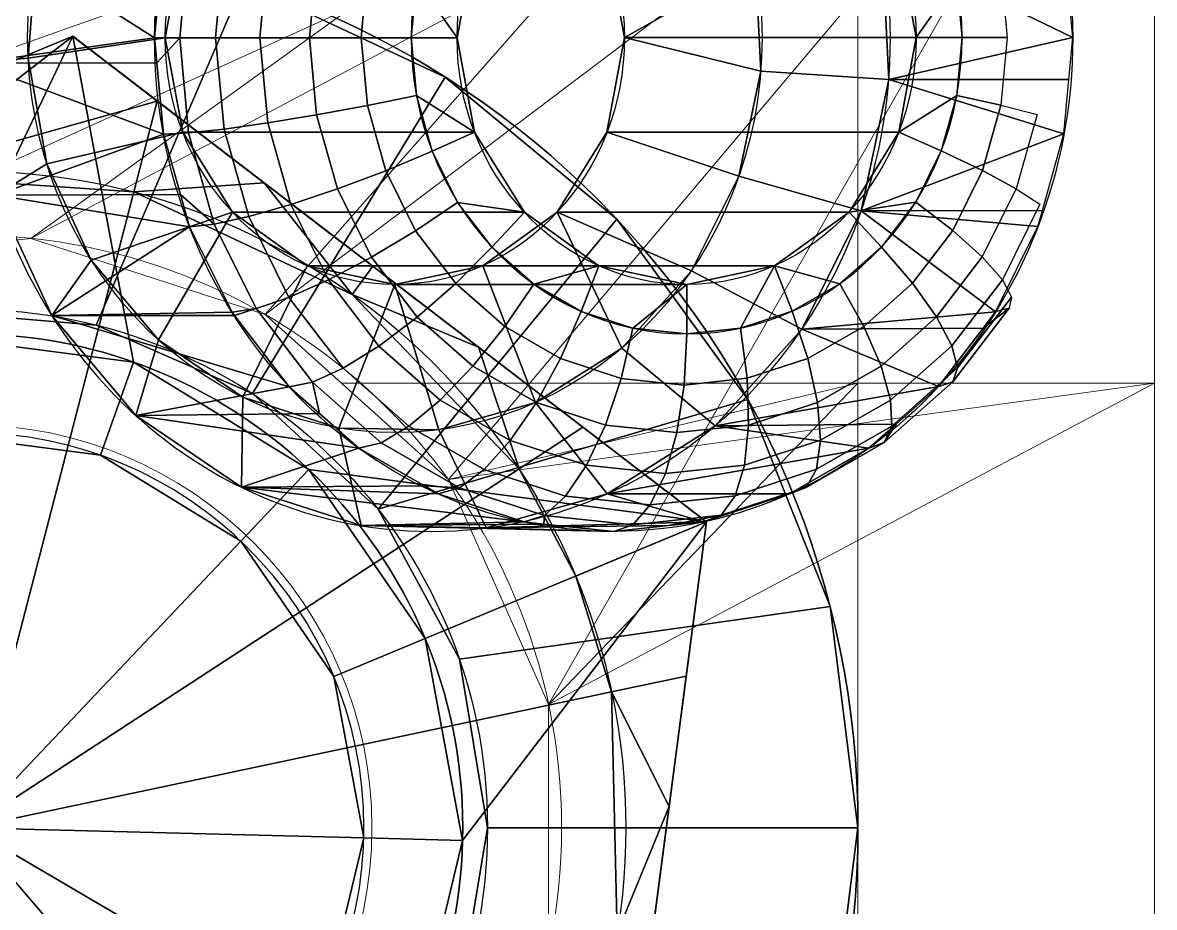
# Model space of a CAD drawing. Header units: millimetres. Extents: x -288 to 127, y 0 to 138.
# Drawn here: x 102.55 to 114, y 81.19 to 90.15 of the extents above; entities that cross this region are included whole.
import ezdxf
from ezdxf.lldxf.tags import DXFTag

# ---------------------------------------------------------------- set-up
doc = ezdxf.new("R2010")
doc.units = ezdxf.units.MM
doc.layers.add('1', color=7, linetype='Continuous', true_color=0xffffff)
tags = doc.linetypes.add('DASHED', pattern=[25.72, 12.86, -12.86]).pattern_tags.tags
tags[6:7] = [DXFTag(74, 4), DXFTag(75, 0), DXFTag(340, '0'), DXFTag(46, 0.0), DXFTag(50, 0.0), DXFTag(44, 0.0), DXFTag(45, 0.0)]
tags[4:5] = [DXFTag(74, 4), DXFTag(75, 0), DXFTag(340, '0'), DXFTag(46, 0.0), DXFTag(50, 0.0), DXFTag(44, 0.0), DXFTag(45, 0.0)]

# ---------------------------------------------------------------- blocks, each defined once
blk = doc.blocks.new('UG_SURFACE_001')
at = {"layer": '1', "color": 30, "linetype": 'Continuous', "lineweight": 18}
for points in [[(114, 93.999997, 12), (63.000001, 93.999997, 12), (79.313584, 84.983565, 12), (80.499999, 84.598079, 12)], [(80.499999, 84.598079, 12), (81.427053, 83.763354, 12), (114, 93.999997, 12)], [(81.427053, 83.763354, 12), (81.934445, 82.623735, 12), (114, 93.999997, 12)], [(100.145899, 87.706342, 12), (114, 93.999997, 12), (81.934445, 82.623735, 12)], [(102.627173, 87.967135), (100.145899, 87.706342), (89.000002, 93.999997), (111.000001, 93.999997)], [(114, 93.999997, 12), (100.145899, 87.706342, 12), (102.627173, 87.967135, 12)], [(102.627173, 87.967135, 12), (104.999997, 87.196149, 12), (114, 93.999997, 12)], [(111.000001, 93.999997), (104.999997, 87.196149), (102.627173, 87.967135)], [(114, 93.999997, 12), (104.999997, 87.196149, 12), (106.854104, 85.526712, 12)], [(111.000001, 93.999997), (111.000001, 86.499996), (105.773158, 86.499996), (104.999997, 87.196149)], [(106.854104, 85.526712, 12), (107.868887, 83.247468, 12), (114, 93.999997, 12)], [(114, 52.999999, 12), (114, 93.999997, 12), (107.868887, 83.247468, 12), (107.868887, 80.752529, 12)], [(111.000001, 93.999997), (114, 93.999997), (114, 86.499996), (111.000001, 86.499996)], [(114, 93.999997, 12), (114, 77.500001), (114, 86.499996)], [(114, 46.999998), (114, 77.500001), (114, 93.999997, 12), (114, 52.999999, 12)], [(114, 86.499996), (114, 93.999997), (114, 93.999997, 12)], [(102.627173, 87.967135), (102.627173, 87.967135, 12), (100.145899, 87.706342, 12), (100.145899, 87.706342)], [(104.999997, 87.196149), (104.999997, 87.196149, 12), (102.627173, 87.967135, 12), (102.627173, 87.967135)], [(104.999997, 87.196149, 12), (104.999997, 87.196149), (105.773158, 86.499996)], [(105.773158, 86.499996), (106.854104, 85.526712), (106.854104, 85.526712, 12), (104.999997, 87.196149, 12)], [(106.854104, 85.526712), (105.773158, 86.499996), (111.000001, 86.499996)], [(111.000001, 86.499996), (107.868887, 83.247468), (106.854104, 85.526712)], [(111.000001, 86.499996), (111.000001, 77.500001), (107.868887, 80.752529), (107.868887, 83.247468)], [(111.000001, 86.499996), (114, 86.499996), (114, 77.500001), (111.000001, 77.500001)], [(107.868887, 83.247468), (107.868887, 83.247468, 12), (106.854104, 85.526712, 12), (106.854104, 85.526712)], [(107.868887, 80.752529), (107.868887, 80.752529, 12), (107.868887, 83.247468, 12), (107.868887, 83.247468)]]:
    blk.add_3dface(points, dxfattribs=at)
blk = doc.blocks.new('stoika_kon_BODY')
at = {"layer": '1', "color": 30, "linetype": 'Continuous', "lineweight": 18}
for p, q in [((114, 94, 12), (114, 53, 12)), ((114, 0), (114, 94))]:
    blk.add_line(p, q, dxfattribs=at)
at = {"layer": '1', "color": 30, "linetype": 'Continuous', "lineweight": 18, "extrusion": (0, 0, -1)}
for centre in [(-102, 82), (-102, 82, -12)]:
    blk.add_circle(centre, 6, dxfattribs=at)
at = {"layer": '1', "color": 30, "linetype": 'Continuous', "lineweight": 18}
blk.add_blockref('UG_SURFACE_001', (0, 0), dxfattribs=at)
blk = doc.blocks.new('UG_SURFACE_003')
at = {"layer": '1', "color": 30, "linetype": 'Continuous', "lineweight": 18}
for points in [[(114, 93.999997, 12), (89.000002, 93.999997, 12), (100.145899, 87.706342, 12), (102.627173, 87.967135, 12)], [(102.627173, 87.967135), (100.145899, 87.706342), (89.000002, 93.999997), (111.000001, 93.999997)], [(114, 93.999997, 12), (102.627173, 87.967135, 12), (104.999997, 87.196149, 12)], [(104.999997, 87.196149), (102.627173, 87.967135), (111.000001, 93.999997)], [(104.999997, 87.196149, 12), (105.773158, 86.499996, 12), (114, 86.499996, 12), (114, 93.999997, 12)], [(111.000001, 93.999997), (111.000001, 86.499996), (105.773158, 86.499996), (104.999997, 87.196149)], [(111.000001, 93.999997), (114, 93.999997), (114, 86.499996), (111.000001, 86.499996)], [(114, 86.499996), (114, 93.999997), (114, 93.999997, 12), (114, 86.499996, 12)], [(102.627173, 87.967135), (102.627173, 87.967135, 12), (100.145899, 87.706342, 12), (100.145899, 87.706342)], [(104.999997, 87.196149), (104.999997, 87.196149, 12), (102.627173, 87.967135, 12), (102.627173, 87.967135)], [(105.773158, 86.499996, 12), (104.999997, 87.196149, 12), (104.999997, 87.196149), (105.773158, 86.499996)], [(114, 86.499996, 12), (105.773158, 86.499996, 12), (106.854104, 85.526712, 12)], [(106.854104, 85.526712), (105.773158, 86.499996), (111.000001, 86.499996)], [(105.773158, 86.499996), (106.854104, 85.526712), (106.854104, 85.526712, 12), (105.773158, 86.499996, 12)], [(106.854104, 85.526712, 12), (107.868887, 83.247468, 12), (114, 86.499996, 12)], [(111.000001, 86.499996), (107.868887, 83.247468), (106.854104, 85.526712)], [(114, 77.500001, 12), (114, 86.499996, 12), (107.868887, 83.247468, 12), (107.868887, 80.752529, 12)], [(107.868887, 80.752529), (107.868887, 83.247468), (111.000001, 86.499996), (111.000001, 77.500001)], [(111.000001, 86.499996), (114, 86.499996), (114, 77.500001), (111.000001, 77.500001)], [(114, 86.499996, 12), (114, 77.500001, 12), (114, 77.500001), (114, 86.499996)], [(107.868887, 83.247468), (107.868887, 83.247468, 12), (106.854104, 85.526712, 12), (106.854104, 85.526712)], [(107.868887, 80.752529), (107.868887, 80.752529, 12), (107.868887, 83.247468, 12), (107.868887, 83.247468)]]:
    blk.add_3dface(points, dxfattribs=at)
blk = doc.blocks.new('plohadka_pod_stoiku_kon_BODY')
at = {"layer": '1', "color": 30, "linetype": 'Continuous', "lineweight": 18}
for p, q in [((114, 0), (114, 94)), ((114, 94, 12), (114, 0, 12))]:
    blk.add_line(p, q, dxfattribs=at)
at = {"layer": '1', "color": 30, "linetype": 'Continuous', "lineweight": 18, "extrusion": (0, 0, -1)}
for centre in [(-102, 82, -12), (-102, 82)]:
    blk.add_circle(centre, 6, dxfattribs=at)
at = {"layer": '1', "color": 30, "linetype": 'Continuous', "lineweight": 18}
blk.add_blockref('UG_SURFACE_003', (0, 0), dxfattribs=at)
blk = doc.blocks.new('UG_SURFACE_004')
at = {"layer": '1', "color": 190, "linetype": 'Continuous', "lineweight": 25}
for points in [[(0.565115, 8.98224, 1.5), (-1.686432, 8.840585, 1.5), (-0.433542, 5.232069, 1.5)], [(-0.433542, 5.232069), (-1.686432, 8.840585), (0.565115, 8.98224)], [(-0.433542, 5.232069, 1.5), (1.288799, 5.089351, 1.5), (2.781153, 8.559508, 1.5), (0.565115, 8.98224, 1.5)], [(0.565115, 8.98224), (2.781153, 8.559508), (1.288799, 5.089351), (-0.433542, 5.232069)], [(4.822441, 7.598951, 1.5), (2.781153, 8.559508, 1.5), (1.288799, 5.089351, 1.5), (2.871478, 4.395124, 1.5)], [(2.871478, 4.395124), (1.288799, 5.089351), (2.781153, 8.559508), (4.822441, 7.598951)], [(4.822441, 7.598951, 1.5), (4.822441, 7.598951), (2.781153, 8.559508), (2.781153, 8.559508, 1.5)], [(2.871478, 4.395124, 1.5), (4.142988, 3.224617, 1.5), (6.560718, 6.160924, 1.5), (4.822441, 7.598951, 1.5)], [(4.822441, 7.598951), (6.560718, 6.160924), (4.142988, 3.224617), (2.871478, 4.395124)], [(6.560718, 6.160924, 1.5), (6.560718, 6.160924), (4.822441, 7.598951), (4.822441, 7.598951, 1.5)], [(7.88676, 4.335783, 1.5), (6.560718, 6.160924, 1.5), (4.142988, 3.224617, 1.5)], [(4.142988, 3.224617), (6.560718, 6.160924), (7.88676, 4.335783)], [(7.88676, 4.335783, 1.5), (7.88676, 4.335783), (6.560718, 6.160924), (6.560718, 6.160924, 1.5)], [(-0.433542, 5.232069, 1.5), (-0.433542, 5.232069), (1.288799, 5.089351), (1.288799, 5.089351, 1.5)], [(1.288799, 5.089351, 1.5), (1.288799, 5.089351), (2.871478, 4.395124), (2.871478, 4.395124, 1.5)], [(2.871478, 4.395124, 1.5), (2.871478, 4.395124), (4.142988, 3.224617), (4.142988, 3.224617, 1.5)], [(4.142988, 3.224617, 1.5), (4.96554, 1.704672, 1.5), (8.717248, 2.238209, 1.5), (7.88676, 4.335783, 1.5)], [(7.88676, 4.335783), (8.717248, 2.238209), (4.96554, 1.704672), (4.142988, 3.224617)], [(8.717248, 2.238209, 1.5), (8.717248, 2.238209), (7.88676, 4.335783), (7.88676, 4.335783, 1.5)], [(4.142988, 3.224617, 1.5), (4.142988, 3.224617), (4.96554, 1.704672), (4.96554, 1.704672, 1.5)], [(4.96554, 1.704672, 1.5), (5.25, 0, 1.5), (9, 0, 1.5), (8.717248, 2.238209, 1.5)], [(8.717248, 2.238209), (9, 0), (5.25, 0), (4.96554, 1.704672)], [(9, 0, 1.5), (9, 0), (8.717248, 2.238209), (8.717248, 2.238209, 1.5)], [(4.96554, 1.704672, 1.5), (4.96554, 1.704672), (5.25, 0), (5.25, 0, 1.5)], [(8.717248, -2.238209, 1.5), (9, 0, 1.5), (5.25, 0, 1.5), (4.96554, -1.704672, 1.5)], [(4.96554, -1.704672), (5.25, 0), (9, 0), (8.717248, -2.238209)], [(5.25, 0, 1.5), (5.25, 0), (4.96554, -1.704672), (4.96554, -1.704672, 1.5)], [(8.717248, -2.238209, 1.5), (8.717248, -2.238209), (9, 0), (9, 0, 1.5)]]:
    blk.add_3dface(points, dxfattribs=at)
blk = doc.blocks.new('1143_1_5-10-18_BODY')
at = {"layer": '1', "color": 190, "linetype": 'Continuous', "lineweight": 25}
for centre, radius in [((0, 0), 9), ((0, 0), 5.25), ((0, 0, 1.5), 5.25)]:
    blk.add_circle(centre, radius, dxfattribs=at)
at = {"layer": '1', "color": 190, "linetype": 'Continuous', "lineweight": 25, "extrusion": (0, 0, -1)}
blk.add_circle((0, 0, -1.5), 9, dxfattribs=at)
at = {"layer": '1', "color": 190, "linetype": 'Continuous', "lineweight": 25}
blk.add_blockref('UG_SURFACE_004', (0, 0), dxfattribs=at)
blk = doc.blocks.new('UG_SURFACE_006')
at = {"layer": '1', "color": 251, "linetype": 'Continuous', "lineweight": 25}
for points in [[(-4.567727, 2.033683), (-3.345653, 3.715724), (-4.041452, 7), (-8.082904, 0)], [(-5.954344, 3.686774, -5.79601), (-6.62992, 2.516642, -5.745102), (-8.082904, 0), (-4.041452, 7)], [(-4.041452, 7), (-5.262495, 4.885091, -5.69378), (-5.954344, 3.686774, -5.79601)], [(-4.041452, 7), (-4.580755, 6.0659, -5.450816), (-5.262495, 4.885091, -5.69378)], [(-4.041452, 7), (-4.041452, 7, -5.172713), (-4.580755, 6.0659, -5.450816)], [(-1.819859, 6.39614, -6), (-4.580755, 6.0659, -5.450816), (-4.041452, 7, -5.172713)], [(-4.041452, 7), (-3.345653, 3.715724), (-1.545085, 4.755283)], [(-1.545085, 4.755283), (0.522642, 4.97261), (4.041452, 7), (-4.041452, 7)], [(0.648646, 7, -5.780614), (-0.677313, 7, -5.779053), (-4.041452, 7), (4.041452, 7)], [(-0.677313, 7, -5.779053), (-1.991672, 7, -5.637524), (-4.041452, 7, -5.172713), (-4.041452, 7)], [(-4.041452, 7, -5.172713), (-1.991672, 7, -5.637524), (-1.819859, 6.39614, -6)], [(-4.00752, 5.306814, -6), (-1.819859, 6.39614, -6), (0.613585, 6.621632, -6), (0, 0, -6)], [(-1.819859, 6.39614, -6), (-4.00752, 5.306814, -6), (-4.580755, 6.0659, -5.450816)], [(-5.262495, 4.885091, -5.69378), (-4.580755, 6.0659, -5.450816), (-4.00752, 5.306814, -6)], [(0, 0, -6), (-6.536771, 1.221934, -6), (-5.653944, 3.500774, -6), (-4.00752, 5.306814, -6)], [(-5.262495, 4.885091, -5.69378), (-4.00752, 5.306814, -6), (-5.653944, 3.500774, -6)], [(-5.653944, 3.500774, -6), (-5.954344, 3.686774, -5.79601), (-5.262495, 4.885091, -5.69378)], [(-1.545085, 4.755283, 34.000002), (-3.345653, 3.715724, 34.000002), (-2.676522, 2.972579, 35), (-1.236068, 3.804226, 35)], [(-3.345653, 3.715724), (-3.345653, 3.715724, 34.000002), (-1.545085, 4.755283, 34.000002), (-1.545085, 4.755283)], [(-1.236068, 3.804226, 35), (-2.676522, 2.972579, 35), (-3.654182, 1.626947, 35), (0, 0, 35)], [(-6.62992, 2.516642, -5.745102), (-5.954344, 3.686774, -5.79601), (-5.653944, 3.500774, -6)], [(-3.345653, 3.715724, 34.000002), (-4.567727, 2.033683, 34.000002), (-3.654182, 1.626947, 35), (-2.676522, 2.972579, 35)], [(-4.567727, 2.033683), (-4.567727, 2.033683, 34.000002), (-3.345653, 3.715724, 34.000002), (-3.345653, 3.715724)], [(-5.653944, 3.500774, -6), (-6.536771, 1.221934, -6), (-6.62992, 2.516642, -5.745102)], [(-6.62992, 2.516642, -5.745102), (-7.29553, 1.363771, -5.554342), (-8.082904, 0)], [(-6.536771, 1.221934, -6), (-7.29553, 1.363771, -5.554342), (-6.62992, 2.516642, -5.745102)], [(-8.082904, 0), (-5, 0), (-4.567727, 2.033683)], [(-4.567727, 2.033683, 34.000002), (-5, 0, 34.000002), (-4, 0, 35), (-3.654182, 1.626947, 35)], [(-5, 0), (-5, 0, 34.000002), (-4.567727, 2.033683, 34.000002), (-4.567727, 2.033683)], [(-3.654182, 1.626947, 35), (-4, 0, 35), (-3.654182, -1.626947, 35), (0, 0, 35)], [(-7.29553, 1.363771, -5.554342), (-8.082904, 0, -5.172713), (-8.082904, 0)], [(-8.082904, 0, -5.172713), (-7.29553, 1.363771, -5.554342), (-6.536771, 1.221934, -6), (-6.65, 0, -6)], [(-6.536771, -1.221934, -6), (-6.65, 0, -6), (-6.536771, 1.221934, -6), (0, 0, -6)], [(-8.082904, 0), (-4.567727, -2.033683), (-5, 0)], [(-3.345653, -3.715724), (-4.567727, -2.033683), (-8.082904, 0), (-4.041452, -7)], [(-4.041452, -7), (-8.082904, 0), (-6.629959, -2.516574, -5.745095), (-5.954344, -3.686774, -5.79601)], [(-8.082904, 0), (-7.29553, -1.363771, -5.554342), (-6.629959, -2.516574, -5.745095)], [(-8.082904, 0), (-8.082904, 0, -5.172713), (-7.29553, -1.363771, -5.554342)], [(-6.65, 0, -6), (-6.536771, -1.221934, -6), (-7.29553, -1.363771, -5.554342), (-8.082904, 0, -5.172713)], [(-4.00752, -5.306814, -6), (-5.653944, -3.500774, -6), (-6.536771, -1.221934, -6), (0, 0, -6)], [(-5, 0, 34.000002), (-4.567727, -2.033683, 34.000002), (-3.654182, -1.626947, 35), (-4, 0, 35)], [(-4.567727, -2.033683), (-4.567727, -2.033683, 34.000002), (-5, 0, 34.000002), (-5, 0)], [(0.613585, -6.621632, -6), (-1.819859, -6.39614, -6), (-4.00752, -5.306814, -6), (0, 0, -6)], [(-3.654182, -1.626947, 35), (-2.676522, -2.972579, 35), (-1.236068, -3.804226, 35), (0, 0, 35)], [(-1.236068, -3.804226, 35), (0.418114, -3.978088, 35), (2, -3.464102, 35), (0, 0, 35)], [(4.914409, -4.480076, -6), (2.96416, -5.952836, -6), (0.613585, -6.621632, -6), (0, 0, -6)], [(-6.629959, -2.516574, -5.745095), (-7.29553, -1.363771, -5.554342), (-6.536771, -1.221934, -6)], [(-6.629959, -2.516574, -5.745095), (-6.536771, -1.221934, -6), (-5.653944, -3.500774, -6)], [(-4.567727, -2.033683, 34.000002), (-3.345653, -3.715724, 34.000002), (-2.676522, -2.972579, 35), (-3.654182, -1.626947, 35)], [(-3.345653, -3.715724), (-3.345653, -3.715724, 34.000002), (-4.567727, -2.033683, 34.000002), (-4.567727, -2.033683)], [(-5.653944, -3.500774, -6), (-5.954344, -3.686774, -5.79601), (-6.629959, -2.516574, -5.745095)]]:
    blk.add_3dface(points, dxfattribs=at)
blk = doc.blocks.new('1009-m10x035_BODY')
at = {"layer": '1', "color": 251, "linetype": 'Continuous', "lineweight": 25}
for p, q in [((-4.041, 7), (-8.083, 0)), ((-4.041, 7, -5.173), (-4.041, 7)), ((4.041, 7), (-4.041, 7)), ((-8.083, 0, -5.173), (-8.083, 0)), ((-8.083, 0), (-4.041, -7))]:
    blk.add_line(p, q, dxfattribs=at)
at = {"layer": '1', "color": 251, "linetype": 'Continuous', "lineweight": 25, "extrusion": (0, 0, -1)}
for centre, radius in [((0, 0, 6), 6.65), ((0, 0, -34), 5)]:
    blk.add_circle(centre, radius, dxfattribs=at)
at = {"layer": '1', "color": 251, "linetype": 'Continuous', "lineweight": 25}
for centre, radius in [((0, 0), 5), ((0, 0, 35), 4)]:
    blk.add_circle(centre, radius, dxfattribs=at)
at = {"layer": '1', "color": 4, "linetype": 'DASHED', "lineweight": 13, "extrusion": (0, 0, -1)}
for centre in [(0, 0, -34), (0, 0, -9)]:
    blk.add_circle(centre, 4.08, dxfattribs=at)
at = {"layer": '1', "color": 251, "linetype": 'Continuous', "lineweight": 25, "extrusion": (-0.866025, 0.5, -3.51385e-16)}
blk.add_open_spline([(-4.041, 7, -5.173), (-4.371, 6.429, -5.363), (-4.704, 5.853, -5.52), (-5.375, 4.69, -5.738), (-5.715, 4.102, -5.797), (-6.23, 3.209, -5.798), (-6.403, 2.91, -5.784), (-6.744, 2.319, -5.727), (-6.914, 2.025, -5.684), (-7.419, 1.149, -5.521), (-7.753, 0.572, -5.363), (-8.083, 0, -5.173)], degree=3, knots=[0, 0, 0, 0, 0.25, 0.25, 0.5, 0.5, 0.625, 0.625, 0.75, 0.75, 1, 1, 1, 1], dxfattribs=at)
at = {"layer": '1', "color": 251, "linetype": 'Continuous', "lineweight": 25, "extrusion": (-2.19767e-16, 1, 1.6602e-15)}
blk.add_open_spline([(4.041, 7, -5.173), (3.388, 7, -5.361), (2.726, 7, -5.518), (1.378, 7, -5.737), (0.685, 7, -5.798), (-0.682, 7, -5.798), (-1.361, 7, -5.739), (-2.71, 7, -5.522), (-3.383, 7, -5.363), (-4.041, 7, -5.173)], degree=3, knots=[0, 0, 0, 0, 0.25, 0.25, 0.5, 0.5, 0.75, 0.75, 1, 1, 1, 1], dxfattribs=at)
at = {"layer": '1', "color": 251, "linetype": 'Continuous', "lineweight": 25, "extrusion": (-0.866025, -0.5, -2.10831e-15)}
blk.add_open_spline([(-8.083, 0, -5.173), (-7.753, -0.571, -5.363), (-7.421, -1.147, -5.52), (-6.749, -2.31, -5.738), (-6.41, -2.898, -5.797), (-5.894, -3.791, -5.798), (-5.722, -4.09, -5.784), (-5.38, -4.681, -5.727), (-5.211, -4.975, -5.684), (-4.705, -5.851, -5.521), (-4.372, -6.428, -5.363), (-4.041, -7, -5.173)], degree=3, knots=[0, 0, 0, 0, 0.25, 0.25, 0.5, 0.5, 0.625, 0.625, 0.75, 0.75, 1, 1, 1, 1], dxfattribs=at)
at = {"layer": '1', "color": 251, "linetype": 'Continuous', "lineweight": 25}
blk.add_blockref('UG_SURFACE_006', (0, 0), dxfattribs=at)
blk = doc.blocks.new('UG_SURFACE_009')
at = {"layer": '1', "color": 161, "linetype": 'Continuous', "lineweight": 25}
for points in [[(-1.674398, 4.711305, 1), (-0.341212, 4.988344, 1), (-0.27297, 3.990675), (-1.339518, 3.769044)], [(-0.975452, 4.903927, 6), (-0.341212, 4.988344, 1), (-1.674398, 4.711305, 1)], [(-0.975452, 4.903927, 6), (-0.339071, 4.966605, 6), (-0.341212, 4.988344, 1)], [(-0.339071, 4.966605, 6), (-0.975452, 4.903927, 6), (-0.962157, 4.837087, 6.517638), (0, 4.931852, 6.517638)], [(-0.923177, 4.641126, 7), (0, 4.732051, 7), (0, 4.931852, 6.517638), (-0.962157, 4.837087, 6.517638)], [(1.01728, 4.89542, 1), (-0.341212, 4.988344, 1), (0, 5, 6)], [(-0.341212, 4.988344, 1), (-0.339071, 4.966605, 6), (0, 5, 6)], [(-0.341212, 4.988344, 1), (1.01728, 4.89542, 1), (0.813824, 3.916336), (-0.27297, 3.990675)], [(0, 4.931852, 6.517638), (0, 5, 6), (-0.339071, 4.966605, 6)], [(0, 5, 6), (0.975452, 4.903927, 6), (1.01728, 4.89542, 1)], [(0, 4.931852, 6.517638), (0.962157, 4.837087, 6.517638), (0.975452, 4.903927, 6), (0, 5, 6)], [(0, 4.732051, 7), (0.923177, 4.641126, 7), (0.962157, 4.837087, 6.517638), (0, 4.931852, 6.517638)], [(-1.887338, 4.556437, 6.517638), (-0.962157, 4.837087, 6.517638), (-0.975452, 4.903927, 6), (-1.669009, 4.693538, 6)], [(-1.810877, 4.371845, 7), (-0.923177, 4.641126, 7), (-0.962157, 4.837087, 6.517638), (-1.887338, 4.556437, 6.517638)], [(-1.674398, 4.711305, 1), (-1.669009, 4.693538, 6), (-0.975452, 4.903927, 6)], [(1.01728, 4.89542, 1), (2.300325, 4.439426, 1), (1.84026, 3.551541), (0.813824, 3.916336)], [(0.923177, 4.641126, 7), (1.810877, 4.371845, 7), (1.887338, 4.556437, 6.517638), (0.962157, 4.837087, 6.517638)], [(1.016118, 4.89159, 6), (0.975452, 4.903927, 6), (0.962157, 4.837087, 6.517638)], [(0.962157, 4.837087, 6.517638), (1.887338, 4.556437, 6.517638), (1.913417, 4.619398, 6), (1.016118, 4.89159, 6)], [(0.975452, 4.903927, 6), (1.016118, 4.89159, 6), (1.01728, 4.89542, 1)], [(1.01728, 4.89542, 1), (1.016118, 4.89159, 6), (1.913417, 4.619398, 6)], [(1.913417, 4.619398, 6), (2.300325, 4.439426, 1), (1.01728, 4.89542, 1)], [(-2.883402, 4.084849, 1), (-1.674398, 4.711305, 1), (-1.339518, 3.769044), (-2.306721, 3.26788)], [(-1.913417, 4.619398, 6), (-1.674398, 4.711305, 1), (-2.883402, 4.084849, 1)], [(-1.913417, 4.619398, 6), (-1.669009, 4.693538, 6), (-1.674398, 4.711305, 1)], [(-0.86117, 4.329395, 7.414213), (0, 4.414213, 7.414213), (0, 4.732051, 7), (-0.923177, 4.641126, 7)], [(0, 4.414213, 7.414213), (0.86117, 4.329395, 7.414213), (0.923177, 4.641126, 7), (0, 4.732051, 7)], [(-2.883402, 4.084849, 1), (-2.777851, 4.157348, 6), (-1.913417, 4.619398, 6)], [(-2.73999, 4.100685, 6.517638), (-1.887338, 4.556437, 6.517638), (-1.913417, 4.619398, 6), (-2.777851, 4.157348, 6)], [(-1.669009, 4.693538, 6), (-1.913417, 4.619398, 6), (-1.887338, 4.556437, 6.517638)], [(-1.689246, 4.078201, 7.414213), (-0.86117, 4.329395, 7.414213), (-0.923177, 4.641126, 7), (-1.810877, 4.371845, 7)], [(0.86117, 4.329395, 7.414213), (1.689246, 4.078201, 7.414213), (1.810877, 4.371845, 7), (0.923177, 4.641126, 7)], [(2.289169, 4.418554, 6), (1.913417, 4.619398, 6), (1.887338, 4.556437, 6.517638)], [(1.913417, 4.619398, 6), (2.289169, 4.418554, 6), (2.300325, 4.439426, 1)], [(-2.628986, 3.934557, 7), (-1.810877, 4.371845, 7), (-1.887338, 4.556437, 6.517638), (-2.73999, 4.100685, 6.517638)], [(1.810877, 4.371845, 7), (2.628986, 3.934557, 7), (2.73999, 4.100685, 6.517638), (1.887338, 4.556437, 6.517638)], [(1.887338, 4.556437, 6.517638), (2.73999, 4.100685, 6.517638), (2.777851, 4.157348, 6), (2.289169, 4.418554, 6)], [(-2.452406, 3.670285, 7.414213), (-1.689246, 4.078201, 7.414213), (-1.810877, 4.371845, 7), (-2.628986, 3.934557, 7)], [(-0.780361, 3.923141, 7.732051), (0, 4, 7.732051), (0, 4.414213, 7.414213), (-0.86117, 4.329395, 7.414213)], [(0, 4, 7.732051), (0.780361, 3.923141, 7.732051), (0.86117, 4.329395, 7.414213), (0, 4.414213, 7.414213)], [(1.689246, 4.078201, 7.414213), (2.452406, 3.670285, 7.414213), (2.628986, 3.934557, 7), (1.810877, 4.371845, 7)], [(2.300325, 4.439426, 1), (3.412766, 3.65418, 1), (2.730213, 2.923344), (1.84026, 3.551541)], [(2.300325, 4.439426, 1), (2.289169, 4.418554, 6), (2.777851, 4.157348, 6)], [(3.412766, 3.65418, 1), (2.300325, 4.439426, 1), (2.777851, 4.157348, 6)], [(-1.530734, 3.695518, 7.732051), (-0.780361, 3.923141, 7.732051), (-0.86117, 4.329395, 7.414213), (-1.689246, 4.078201, 7.414213)], [(0.780361, 3.923141, 7.732051), (1.530734, 3.695518, 7.732051), (1.689246, 4.078201, 7.414213), (0.86117, 4.329395, 7.414213)], [(3.403991, 3.643488, 6), (2.777851, 4.157348, 6), (2.73999, 4.100685, 6.517638), (3.487346, 3.487346, 6.517638)], [(2.777851, 4.157348, 6), (3.403991, 3.643488, 6), (3.412766, 3.65418, 1)], [(-2.222281, 3.325878, 7.732051), (-1.530734, 3.695518, 7.732051), (-1.689246, 4.078201, 7.414213), (-2.452406, 3.670285, 7.414213)], [(1.530734, 3.695518, 7.732051), (2.222281, 3.325878, 7.732051), (2.452406, 3.670285, 7.414213), (1.689246, 4.078201, 7.414213)], [(2.628986, 3.934557, 7), (3.346065, 3.346065, 7), (3.487346, 3.487346, 6.517638), (2.73999, 4.100685, 6.517638)], [(-1.346142, 3.249874, 7.931852), (-0.686257, 3.450048, 7.931852), (-0.780361, 3.923141, 7.732051), (-1.530734, 3.695518, 7.732051)], [(0, 2.5), (-0.956709, 2.309699), (-1.339518, 3.769044), (-0.27297, 3.990675)], [(-0.686257, 3.450048, 7.931852), (0, 3.517638, 7.931852), (0, 4, 7.732051), (-0.780361, 3.923141, 7.732051)], [(0.956709, 2.309699), (0, 2.5), (-0.27297, 3.990675), (0.813824, 3.916336)], [(0, 3.517638, 7.931852), (0.686257, 3.450048, 7.931852), (0.780361, 3.923141, 7.732051), (0, 4, 7.732051)], [(0.686257, 3.450048, 7.931852), (1.346142, 3.249874, 7.931852), (1.530734, 3.695518, 7.732051), (0.780361, 3.923141, 7.732051)], [(0.813824, 3.916336), (1.84026, 3.551541), (0.956709, 2.309699)], [(2.452406, 3.670285, 7.414213), (3.12132, 3.12132, 7.414213), (3.346065, 3.346065, 7), (2.628986, 3.934557, 7)], [(-2.306721, 3.26788), (-1.339518, 3.769044), (-0.956709, 2.309699), (-1.767767, 1.767767)], [(-1.954295, 2.924809, 7.931852), (-1.346142, 3.249874, 7.931852), (-1.530734, 3.695518, 7.732051), (-2.222281, 3.325878, 7.732051)], [(1.346142, 3.249874, 7.931852), (1.954295, 2.924809, 7.931852), (2.222281, 3.325878, 7.732051), (1.530734, 3.695518, 7.732051)], [(2.222281, 3.325878, 7.732051), (2.828427, 2.828427, 7.732051), (3.12132, 3.12132, 7.414213), (2.452406, 3.670285, 7.414213)], [(1.767767, 1.767767), (0.956709, 2.309699), (1.84026, 3.551541), (2.730213, 2.923344)], [(3.412766, 3.65418, 1), (4.272097, 2.59792, 1), (3.417678, 2.078336), (2.730213, 2.923344)], [(3.412766, 3.65418, 1), (3.403991, 3.643488, 6), (3.535534, 3.535534, 6)], [(3.487346, 3.487346, 6.517638), (3.535534, 3.535534, 6), (3.403991, 3.643488, 6)], [(3.412766, 3.65418, 1), (3.535534, 3.535534, 6), (4.157348, 2.777851, 6)], [(4.157348, 2.777851, 6), (4.272097, 2.59792, 1), (3.412766, 3.65418, 1)], [(-1.14805, 2.771639, 8), (-0.585271, 2.942356, 8), (-0.686257, 3.450048, 7.931852), (-1.346142, 3.249874, 7.931852)], [(-0.585271, 2.942356, 8), (0, 3, 8), (0, 3.517638, 7.931852), (-0.686257, 3.450048, 7.931852)], [(0, 3, 8), (0.585271, 2.942356, 8), (0.686257, 3.450048, 7.931852), (0, 3.517638, 7.931852)], [(0.585271, 2.942356, 8), (1.14805, 2.771639, 8), (1.346142, 3.249874, 7.931852), (0.686257, 3.450048, 7.931852)], [(3.346065, 3.346065, 7), (3.934557, 2.628986, 7), (4.100685, 2.73999, 6.517638), (3.487346, 3.487346, 6.517638)], [(3.487346, 3.487346, 6.517638), (4.100685, 2.73999, 6.517638), (4.157348, 2.777851, 6), (3.535534, 3.535534, 6)], [(1.954295, 2.924809, 7.931852), (2.487346, 2.487346, 7.931852), (2.828427, 2.828427, 7.732051), (2.222281, 3.325878, 7.732051)], [(3.12132, 3.12132, 7.414213), (3.670285, 2.452406, 7.414213), (3.934557, 2.628986, 7), (3.346065, 3.346065, 7)], [(-1.666711, 2.494409, 8), (-1.14805, 2.771639, 8), (-1.346142, 3.249874, 7.931852), (-1.954295, 2.924809, 7.931852)], [(1.14805, 2.771639, 8), (1.666711, 2.494409, 8), (1.954295, 2.924809, 7.931852), (1.346142, 3.249874, 7.931852)], [(2.828427, 2.828427, 7.732051), (3.325878, 2.222281, 7.732051), (3.670285, 2.452406, 7.414213), (3.12132, 3.12132, 7.414213)], [(0, 2.5, 8), (0, 3, 8), (-0.585271, 2.942356, 8)], [(0.585271, 2.942356, 8), (0, 3, 8), (0, 2.5, 8), (0.956709, 2.309699, 8)], [(-0.585271, 2.942356, 8), (-1.14805, 2.771639, 8), (-0.956709, 2.309699, 8), (0, 2.5, 8)], [(0.956709, 2.309699, 8), (1.14805, 2.771639, 8), (0.585271, 2.942356, 8)], [(1.666711, 2.494409, 8), (2.12132, 2.12132, 8), (2.487346, 2.487346, 7.931852), (1.954295, 2.924809, 7.931852)], [(2.309699, 0.956709), (1.767767, 1.767767), (2.730213, 2.923344), (3.417678, 2.078336)], [(-0.956709, 2.309699, 8), (-1.14805, 2.771639, 8), (-1.666711, 2.494409, 8)], [(1.666711, 2.494409, 8), (1.14805, 2.771639, 8), (0.956709, 2.309699, 8), (1.767767, 1.767767, 8)], [(2.487346, 2.487346, 7.931852), (2.924809, 1.954295, 7.931852), (3.325878, 2.222281, 7.732051), (2.828427, 2.828427, 7.732051)], [(4.257651, 2.590198, 6), (4.157348, 2.777851, 6), (4.100685, 2.73999, 6.517638)], [(4.157348, 2.777851, 6), (4.257651, 2.590198, 6), (4.272097, 2.59792, 1)], [(3.934557, 2.628986, 7), (4.371845, 1.810877, 7), (4.556437, 1.887338, 6.517638), (4.100685, 2.73999, 6.517638)], [(4.100685, 2.73999, 6.517638), (4.556437, 1.887338, 6.517638), (4.619398, 1.913417, 6), (4.257651, 2.590198, 6)], [(4.272097, 2.59792, 1), (4.814587, 1.348984, 1), (3.851669, 1.079187), (3.417678, 2.078336)], [(3.670285, 2.452406, 7.414213), (4.078201, 1.689246, 7.414213), (4.371845, 1.810877, 7), (3.934557, 2.628986, 7)], [(4.272097, 2.59792, 1), (4.257651, 2.590198, 6), (4.619398, 1.913417, 6)], [(4.619398, 1.913417, 6), (4.814587, 1.348984, 1), (4.272097, 2.59792, 1)], [(-1.666711, 2.494409, 8), (-2.12132, 2.12132, 8), (-1.767767, 1.767767, 8), (-0.956709, 2.309699, 8)], [(0, 2.5), (0, 2.5, 8), (-0.956709, 2.309699, 8), (-0.956709, 2.309699)], [(0.956709, 2.309699), (0.956709, 2.309699, 8), (0, 2.5, 8), (0, 2.5)], [(1.767767, 1.767767, 8), (2.12132, 2.12132, 8), (1.666711, 2.494409, 8)], [(2.12132, 2.12132, 8), (2.494409, 1.666711, 8), (2.924809, 1.954295, 7.931852), (2.487346, 2.487346, 7.931852)], [(3.325878, 2.222281, 7.732051), (3.695518, 1.530734, 7.732051), (4.078201, 1.689246, 7.414213), (3.670285, 2.452406, 7.414213)], [(-0.956709, 2.309699), (-0.956709, 2.309699, 8), (-1.767767, 1.767767, 8), (-1.767767, 1.767767)], [(1.767767, 1.767767), (1.767767, 1.767767, 8), (0.956709, 2.309699, 8), (0.956709, 2.309699)], [(2.924809, 1.954295, 7.931852), (3.249874, 1.346142, 7.931852), (3.695518, 1.530734, 7.732051), (3.325878, 2.222281, 7.732051)], [(2.494409, 1.666711, 8), (2.12132, 2.12132, 8), (1.767767, 1.767767, 8), (2.309699, 0.956709, 8)], [(3.417678, 2.078336), (3.851669, 1.079187), (2.309699, 0.956709)], [(2.494409, 1.666711, 8), (2.771639, 1.14805, 8), (3.249874, 1.346142, 7.931852), (2.924809, 1.954295, 7.931852)], [(4.371845, 1.810877, 7), (4.641126, 0.923177, 7), (4.837087, 0.962157, 6.517638), (4.556437, 1.887338, 6.517638)], [(4.792636, 1.342325, 6), (4.619398, 1.913417, 6), (4.556437, 1.887338, 6.517638), (4.837087, 0.962157, 6.517638)], [(4.619398, 1.913417, 6), (4.792636, 1.342325, 6), (4.814587, 1.348984, 1)], [(2.309699, 0.956709), (2.309699, 0.956709, 8), (1.767767, 1.767767, 8), (1.767767, 1.767767)], [(4.078201, 1.689246, 7.414213), (4.329395, 0.86117, 7.414213), (4.641126, 0.923177, 7), (4.371845, 1.810877, 7)], [(2.309699, 0.956709, 8), (2.771639, 1.14805, 8), (2.494409, 1.666711, 8)], [(3.695518, 1.530734, 7.732051), (3.923141, 0.780361, 7.732051), (4.329395, 0.86117, 7.414213), (4.078201, 1.689246, 7.414213)], [(3.249874, 1.346142, 7.931852), (3.450048, 0.686257, 7.931852), (3.923141, 0.780361, 7.732051), (3.695518, 1.530734, 7.732051)], [(2.771639, 1.14805, 8), (2.942356, 0.585271, 8), (3.450048, 0.686257, 7.931852), (3.249874, 1.346142, 7.931852)], [(4.814587, 1.348984, 1), (5, 0, 1), (4, 0), (3.851669, 1.079187)], [(4.814587, 1.348984, 1), (4.792636, 1.342325, 6), (4.903927, 0.975452, 6)], [(4.837087, 0.962157, 6.517638), (4.903927, 0.975452, 6), (4.792636, 1.342325, 6)], [(5, 0, 1), (4.814587, 1.348984, 1), (4.903927, 0.975452, 6)], [(2.942356, 0.585271, 8), (2.771639, 1.14805, 8), (2.309699, 0.956709, 8), (2.5, 0, 8)], [(3.851669, 1.079187), (4, 0), (2.5, 0), (2.309699, 0.956709)], [(2.5, 0), (2.5, 0, 8), (2.309699, 0.956709, 8), (2.309699, 0.956709)], [(4.329395, 0.86117, 7.414213), (4.414213, 0, 7.414213), (4.732051, 0, 7), (4.641126, 0.923177, 7)], [(4.641126, 0.923177, 7), (4.732051, 0, 7), (4.931852, 0, 6.517638), (4.837087, 0.962157, 6.517638)], [(4.837087, 0.962157, 6.517638), (4.931852, 0, 6.517638), (5, 0, 6), (4.903927, 0.975452, 6)], [(4.903927, 0.975452, 6), (5, 0, 6), (5, 0, 1)], [(3.923141, 0.780361, 7.732051), (4, 0, 7.732051), (4.414213, 0, 7.414213), (4.329395, 0.86117, 7.414213)], [(3.450048, 0.686257, 7.931852), (3.517638, 0, 7.931852), (4, 0, 7.732051), (3.923141, 0.780361, 7.732051)], [(2.5, 0, 8), (3, 0, 8), (2.942356, 0.585271, 8)], [(2.942356, 0.585271, 8), (3, 0, 8), (3.517638, 0, 7.931852), (3.450048, 0.686257, 7.931852)], [(2.5, 0, 8), (2.309699, -0.956709, 8), (2.771639, -1.14805, 8), (2.942356, -0.585271, 8)], [(2.309699, -0.956709), (2.309699, -0.956709, 8), (2.5, 0, 8), (2.5, 0)], [(2.309699, -0.956709), (2.5, 0), (4, 0), (3.851669, -1.079187)], [(2.942356, -0.585271, 8), (3, 0, 8), (2.5, 0, 8)], [(3, 0, 8), (2.942356, -0.585271, 8), (3.450048, -0.686257, 7.931852), (3.517638, 0, 7.931852)], [(3.517638, 0, 7.931852), (3.450048, -0.686257, 7.931852), (3.923141, -0.780361, 7.732051), (4, 0, 7.732051)], [(5, 0, 1), (4.814587, -1.348984, 1), (3.851669, -1.079187), (4, 0)], [(4, 0, 7.732051), (3.923141, -0.780361, 7.732051), (4.329395, -0.86117, 7.414213), (4.414213, 0, 7.414213)], [(4.414213, 0, 7.414213), (4.329395, -0.86117, 7.414213), (4.641126, -0.923177, 7), (4.732051, 0, 7)], [(4.732051, 0, 7), (4.641126, -0.923177, 7), (4.837087, -0.962157, 6.517638), (4.931852, 0, 6.517638)], [(4.903927, -0.975452, 6), (4.814587, -1.348984, 1), (5, 0, 1)], [(4.931852, 0, 6.517638), (4.837087, -0.962157, 6.517638), (4.903927, -0.975452, 6), (5, 0, 6)], [(5, 0, 1), (5, 0, 6), (4.903927, -0.975452, 6)], [(2.942356, -0.585271, 8), (2.771639, -1.14805, 8), (3.249874, -1.346142, 7.931852), (3.450048, -0.686257, 7.931852)], [(3.450048, -0.686257, 7.931852), (3.249874, -1.346142, 7.931852), (3.695518, -1.530734, 7.732051), (3.923141, -0.780361, 7.732051)], [(3.923141, -0.780361, 7.732051), (3.695518, -1.530734, 7.732051), (4.078201, -1.689246, 7.414213), (4.329395, -0.86117, 7.414213)], [(4.329395, -0.86117, 7.414213), (4.078201, -1.689246, 7.414213), (4.371845, -1.810877, 7), (4.641126, -0.923177, 7)], [(2.309699, -0.956709, 8), (1.767767, -1.767767, 8), (2.12132, -2.12132, 8), (2.494409, -1.666711, 8)], [(1.767767, -1.767767), (1.767767, -1.767767, 8), (2.309699, -0.956709, 8), (2.309699, -0.956709)], [(3.417678, -2.078336), (2.730213, -2.923344), (1.767767, -1.767767), (2.309699, -0.956709)], [(2.494409, -1.666711, 8), (2.771639, -1.14805, 8), (2.309699, -0.956709, 8)], [(2.309699, -0.956709), (3.851669, -1.079187), (3.417678, -2.078336)], [(4.641126, -0.923177, 7), (4.371845, -1.810877, 7), (4.556437, -1.887338, 6.517638), (4.837087, -0.962157, 6.517638)], [(4.837087, -0.962157, 6.517638), (4.556437, -1.887338, 6.517638), (4.619398, -1.913417, 6), (4.792636, -1.342325, 6)], [(4.792636, -1.342325, 6), (4.903927, -0.975452, 6), (4.837087, -0.962157, 6.517638)], [(4.903927, -0.975452, 6), (4.792636, -1.342325, 6), (4.814587, -1.348984, 1)], [(4.814587, -1.348984, 1), (4.272097, -2.59792, 1), (3.417678, -2.078336), (3.851669, -1.079187)], [(2.771639, -1.14805, 8), (2.494409, -1.666711, 8), (2.924809, -1.954295, 7.931852), (3.249874, -1.346142, 7.931852)], [(3.249874, -1.346142, 7.931852), (2.924809, -1.954295, 7.931852), (3.325878, -2.222281, 7.732051), (3.695518, -1.530734, 7.732051)], [(4.272097, -2.59792, 1), (4.814587, -1.348984, 1), (4.619398, -1.913417, 6)], [(4.814587, -1.348984, 1), (4.792636, -1.342325, 6), (4.619398, -1.913417, 6)], [(3.695518, -1.530734, 7.732051), (3.325878, -2.222281, 7.732051), (3.670285, -2.452406, 7.414213), (4.078201, -1.689246, 7.414213)], [(2.494409, -1.666711, 8), (2.12132, -2.12132, 8), (2.487346, -2.487346, 7.931852), (2.924809, -1.954295, 7.931852)], [(4.078201, -1.689246, 7.414213), (3.670285, -2.452406, 7.414213), (3.934557, -2.628986, 7), (4.371845, -1.810877, 7)], [(1.767767, -1.767767, 8), (0.956709, -2.309699, 8), (1.14805, -2.771639, 8), (1.666711, -2.494409, 8)], [(0.956709, -2.309699), (0.956709, -2.309699, 8), (1.767767, -1.767767, 8), (1.767767, -1.767767)], [(0.956709, -2.309699), (1.767767, -1.767767), (2.730213, -2.923344), (1.84026, -3.551541)], [(1.666711, -2.494409, 8), (2.12132, -2.12132, 8), (1.767767, -1.767767, 8)], [(4.371845, -1.810877, 7), (3.934557, -2.628986, 7), (4.100685, -2.73999, 6.517638), (4.556437, -1.887338, 6.517638)], [(4.257651, -2.590198, 6), (4.619398, -1.913417, 6), (4.556437, -1.887338, 6.517638), (4.100685, -2.73999, 6.517638)], [(4.619398, -1.913417, 6), (4.257651, -2.590198, 6), (4.272097, -2.59792, 1)], [(2.924809, -1.954295, 7.931852), (2.487346, -2.487346, 7.931852), (2.828427, -2.828427, 7.732051), (3.325878, -2.222281, 7.732051)], [(2.12132, -2.12132, 8), (1.666711, -2.494409, 8), (1.954295, -2.924809, 7.931852), (2.487346, -2.487346, 7.931852)], [(4.272097, -2.59792, 1), (3.412766, -3.65418, 1), (2.730213, -2.923344), (3.417678, -2.078336)], [(3.325878, -2.222281, 7.732051), (2.828427, -2.828427, 7.732051), (3.12132, -3.12132, 7.414213), (3.670285, -2.452406, 7.414213)], [(0.813824, -3.916336), (-0.27297, -3.990675), (0, -2.5), (0.956709, -2.309699)], [(0.956709, -2.309699, 8), (0, -2.5, 8), (0, -3, 8), (0.585271, -2.942356, 8)], [(0, -2.5), (0, -2.5, 8), (0.956709, -2.309699, 8), (0.956709, -2.309699)], [(0.585271, -2.942356, 8), (1.14805, -2.771639, 8), (0.956709, -2.309699, 8)], [(0.956709, -2.309699), (1.84026, -3.551541), (0.813824, -3.916336)], [(1.666711, -2.494409, 8), (1.14805, -2.771639, 8), (1.346142, -3.249874, 7.931852), (1.954295, -2.924809, 7.931852)], [(2.487346, -2.487346, 7.931852), (1.954295, -2.924809, 7.931852), (2.222281, -3.325878, 7.732051), (2.828427, -2.828427, 7.732051)], [(3.412766, -3.65418, 1), (4.272097, -2.59792, 1), (4.157348, -2.777851, 6)], [(4.100685, -2.73999, 6.517638), (4.157348, -2.777851, 6), (4.257651, -2.590198, 6)], [(4.272097, -2.59792, 1), (4.257651, -2.590198, 6), (4.157348, -2.777851, 6)], [(1.14805, -2.771639, 8), (0.585271, -2.942356, 8), (0.686257, -3.450048, 7.931852), (1.346142, -3.249874, 7.931852)], [(4.157348, -2.777851, 6), (3.535534, -3.535534, 6), (3.412766, -3.65418, 1)], [(3.412766, -3.65418, 1), (2.300325, -4.439426, 1), (1.84026, -3.551541), (2.730213, -2.923344)], [(3.535534, -3.535534, 6), (3.403991, -3.643488, 6), (3.412766, -3.65418, 1)], [(2.300325, -4.439426, 1), (1.01728, -4.89542, 1), (0.813824, -3.916336), (1.84026, -3.551541)], [(2.777851, -4.157348, 6), (2.300325, -4.439426, 1), (3.412766, -3.65418, 1)], [(3.412766, -3.65418, 1), (3.403991, -3.643488, 6), (2.777851, -4.157348, 6)], [(2.777851, -4.157348, 6), (2.289169, -4.418554, 6), (2.300325, -4.439426, 1)], [(1.01728, -4.89542, 1), (2.300325, -4.439426, 1), (1.913417, -4.619398, 6)], [(2.300325, -4.439426, 1), (2.289169, -4.418554, 6), (1.913417, -4.619398, 6)], [(1.913417, -4.619398, 6), (1.016118, -4.89159, 6), (1.01728, -4.89542, 1)]]:
    blk.add_3dface(points, dxfattribs=at)
blk = doc.blocks.new('1061-0319_002_BODY')
at = {"layer": '1', "color": 161, "linetype": 'Continuous', "lineweight": 25, "extrusion": (0, 0, -1)}
for centre, radius in [((0, 0, -6), 5), ((0, 0), 4), ((0, 0, -8), 2.5), ((0, 0), 2.5)]:
    blk.add_circle(centre, radius, dxfattribs=at)
at = {"layer": '1', "color": 161, "linetype": 'Continuous', "lineweight": 25}
for centre, radius in [((0, 0, 1), 5), ((0, 0, 8), 3)]:
    blk.add_circle(centre, radius, dxfattribs=at)
blk.add_blockref('UG_SURFACE_009', (0, 0), dxfattribs=at)
blk = doc.blocks.new('1059-0319_BODY')
at = {"layer": '1', "color": 4, "linetype": 'Continuous', "lineweight": 13, "extrusion": (0, 0, -1), "rotation": 157.477326}
blk.add_blockref('1061-0319_002_BODY', (0, 0, 32), dxfattribs=at)
blk.add_blockref('1061-0319_002_BODY', (0, 0, 32), dxfattribs=at)
blk = doc.blocks.new('3048-03_d12x025_BODY')
at = {"layer": '1', "color": 12, "linetype": 'Continuous', "lineweight": 25, "extrusion": (-1, 0, 0), "rotation": 90}
blk.add_blockref('1059-0319_BODY', (0, -22), dxfattribs=at)

msp = doc.modelspace()

# ---------------------------------------------------------------- block references
at = {"layer": '1', "color": 3, "linetype": 'Continuous', "lineweight": 18, "extrusion": (0, -1, 0), "rotation": 291.662669}
msp.add_blockref('3048-03_d12x025_BODY', (94.5, 152, -68), dxfattribs=at)
at = {"layer": '1', "color": 3, "linetype": 'Continuous', "lineweight": 18}
for name, p in [('stoika_kon_BODY', (0, 0)), ('plohadka_pod_stoiku_kon_BODY', (0, 0, -12)), ('1143_1_5-10-18_BODY', (102, 82, 12))]:
    msp.add_blockref(name, p, dxfattribs=at)
at = {"layer": '1', "color": 3, "linetype": 'Continuous', "lineweight": 18, "extrusion": (0, 0, -1), "rotation": 337.477326}
msp.add_blockref('1009-m10x035_BODY', (-102, 82, -13.5), dxfattribs=at)

doc.saveas('drawing.dxf')
